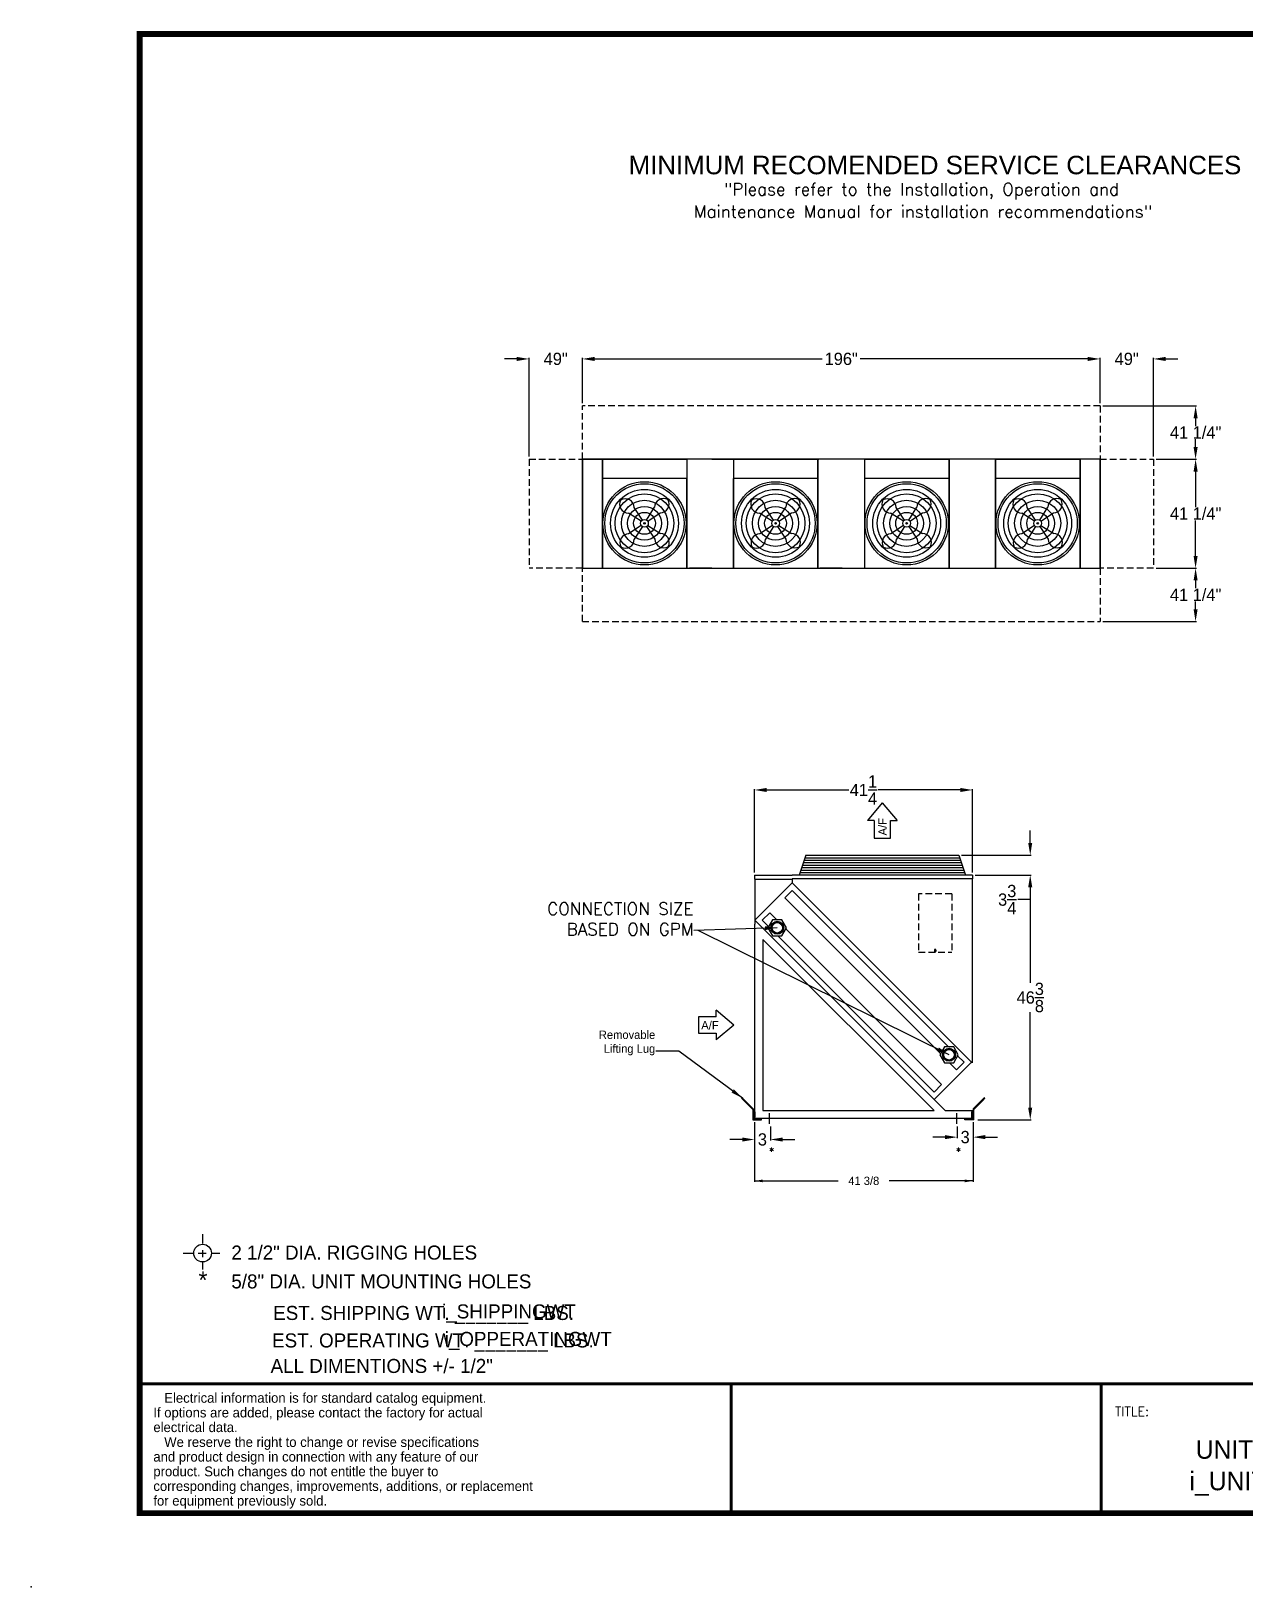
# Model space of a CAD drawing. Extents: x -21 to 463, y -14 to 294.
# Drawn here: x -20.5 to 209.2, y -14 to 280.6 of the extents above; entities that cross this region are included whole.
import ezdxf
from ezdxf.enums import TextEntityAlignment as Align

# ---------------------------------------------------------------- set-up
doc = ezdxf.new("R2010")
doc.units = 0
doc.header["$MEASUREMENT"] = 0
doc.linetypes.add('HIDDEN', pattern=[0.375, 0.25, -0.125])
doc.layers.get('0').update_dxf_attribs({"linetype": 'CONTINUOUS'})
doc.layers.get('Defpoints').update_dxf_attribs({"linetype": 'CONTINUOUS'})
doc.styles.add('dimentions', font='ARIAL.TTF')
doc.styles.add('ROMANS', font='ROMANS')
doc.styles.add('SIMPLEX', font='SIMPLEX')
doc.dimstyles.get("Standard").update_dxf_attribs({"dimtxt": 2.324, "dimasz": 2.324, "dimexe": 0.18, "dimexo": 0.5, "dimgap": 0.09, "dimtad": 0, "dimtih": 1, "dimtoh": 1, "dimdec": 4, "dimzin": 0, "dimdsep": 46, "dimlunit": 5, "dimtxsty": 'STANDARD', "dimcen": 0.09, "dimadec": 0, "dimazin": 0, "dimtfac": 1, "dimtdec": 4, "dimtofl": 0, "dimtmove": 0, "dimatfit": 3, "dimfxl": 1, "dimtolj": 1, "dimtzin": 0, "dimarcsym": 0})

# ---------------------------------------------------------------- blocks, each defined once
blk = doc.blocks.new('*D20')
at = {"color": 0, "lineweight": -2, "ltscale": 5}
for p, q in [((192.4, 199.51), (200.07, 199.51)), ((199.89, 197.18), (199.89, 190.45)), ((199.89, 181.21), (199.89, 187.94)), ((192.4, 178.88), (200.07, 178.88))]:
    blk.add_line(p, q, dxfattribs=at)
at = {"color": 0, "ltscale": 5}
for points in [[(199.51, 197.18), (200.28, 197.18), (199.89, 199.51)], [(199.51, 181.21), (200.28, 181.21), (199.89, 178.88)]]:
    blk.add_solid(points, dxfattribs=at)
at = {"layer": 'Defpoints', "color": 0, "ltscale": 5}
for p in [(191.9, 199.51), (191.9, 178.88), (199.89, 178.88)]:
    blk.add_point(p, dxfattribs=at)
at = {"color": 0, "ltscale": 5, "insert": (199.89, 189.2), "char_height": 2.324, "attachment_point": 5}
blk.add_mtext('\\A1;41 1/4"', dxfattribs=at)
blk = doc.blocks.new('*D21')
at = {"color": 0, "lineweight": -2, "ltscale": 5}
for p, q in [((179.48, 218.5), (177.16, 218.5)), ((181.81, 210.1), (181.81, 218.68)), ((191.9, 200.01), (191.9, 218.68)), ((194.22, 218.5), (196.54, 218.5))]:
    blk.add_line(p, q, dxfattribs=at)
at = {"color": 0, "ltscale": 5}
for points in [[(179.48, 218.89), (179.48, 218.11), (181.81, 218.5)], [(194.22, 218.89), (194.22, 218.11), (191.9, 218.5)]]:
    blk.add_solid(points, dxfattribs=at)
at = {"layer": 'Defpoints', "color": 0, "ltscale": 5}
for p in [(191.9, 218.5), (181.81, 209.6), (191.9, 199.51)]:
    blk.add_point(p, dxfattribs=at)
at = {"color": 0, "ltscale": 5, "insert": (186.85, 218.5), "char_height": 2.324, "attachment_point": 5}
blk.add_mtext('\\A1;49"', dxfattribs=at)
blk = doc.blocks.new('*D22')
at = {"color": 0, "lineweight": -2, "ltscale": 5}
for p, q in [((182.31, 209.6), (200.07, 209.6)), ((199.89, 207.27), (199.89, 205.8)), ((199.89, 201.83), (199.89, 203.3)), ((192.4, 199.51), (200.07, 199.51))]:
    blk.add_line(p, q, dxfattribs=at)
at = {"color": 0, "ltscale": 5}
for points in [[(199.51, 207.27), (200.28, 207.27), (199.89, 209.6)], [(199.51, 201.83), (200.28, 201.83), (199.89, 199.51)]]:
    blk.add_solid(points, dxfattribs=at)
at = {"layer": 'Defpoints', "color": 0, "ltscale": 5}
for p in [(181.81, 209.6), (199.89, 209.6), (191.9, 199.51)]:
    blk.add_point(p, dxfattribs=at)
at = {"color": 0, "ltscale": 5, "insert": (199.89, 204.55), "char_height": 2.324, "attachment_point": 5}
blk.add_mtext('\\A1;41 1/4"', dxfattribs=at)
blk = doc.blocks.new('*D23')
at = {"color": 0, "lineweight": -2, "ltscale": 5}
for p, q in [((192.4, 178.88), (200.07, 178.88)), ((199.89, 176.56), (199.89, 175.09)), ((199.89, 171.12), (199.89, 172.59)), ((182.31, 168.79), (200.07, 168.79))]:
    blk.add_line(p, q, dxfattribs=at)
at = {"color": 0, "ltscale": 5}
for points in [[(199.51, 176.56), (200.28, 176.56), (199.89, 178.88)], [(199.51, 171.12), (200.28, 171.12), (199.89, 168.79)]]:
    blk.add_solid(points, dxfattribs=at)
at = {"layer": 'Defpoints', "color": 0, "ltscale": 5}
for p in [(191.9, 178.88), (181.81, 168.79), (199.89, 168.79)]:
    blk.add_point(p, dxfattribs=at)
at = {"color": 0, "ltscale": 5, "insert": (199.89, 173.84), "char_height": 2.324, "attachment_point": 5}
blk.add_mtext('\\A1;41 1/4"', dxfattribs=at)
blk = doc.blocks.new('*D24')
at = {"color": 0, "lineweight": -2, "ltscale": 5}
for p, q in [((71.39, 218.5), (69.07, 218.5)), ((73.72, 200.01), (73.72, 218.68)), ((83.81, 210.1), (83.81, 218.68)), ((86.13, 218.5), (88.46, 218.5))]:
    blk.add_line(p, q, dxfattribs=at)
at = {"color": 0, "ltscale": 5}
for points in [[(71.39, 218.89), (71.39, 218.11), (73.72, 218.5)], [(86.13, 218.89), (86.13, 218.11), (83.81, 218.5)]]:
    blk.add_solid(points, dxfattribs=at)
at = {"layer": 'Defpoints', "color": 0, "ltscale": 5}
for p in [(73.72, 218.5), (83.81, 209.6), (73.72, 199.51)]:
    blk.add_point(p, dxfattribs=at)
at = {"color": 0, "ltscale": 5, "insert": (78.76, 218.5), "char_height": 2.324, "attachment_point": 5}
blk.add_mtext('\\A1;49"', dxfattribs=at)
blk = doc.blocks.new('*D25')
at = {"color": 0, "lineweight": -2, "ltscale": 5}
for p, q in [((83.81, 210.1), (83.81, 218.68)), ((86.13, 218.5), (129.23, 218.5)), ((179.48, 218.5), (136.38, 218.5)), ((181.81, 210.1), (181.81, 218.68))]:
    blk.add_line(p, q, dxfattribs=at)
at = {"color": 0, "ltscale": 5}
for points in [[(86.13, 218.89), (86.13, 218.11), (83.81, 218.5)], [(179.48, 218.89), (179.48, 218.11), (181.81, 218.5)]]:
    blk.add_solid(points, dxfattribs=at)
at = {"layer": 'Defpoints', "color": 0, "ltscale": 5}
for p in [(83.81, 218.5), (83.81, 209.6), (181.81, 209.6)]:
    blk.add_point(p, dxfattribs=at)
at = {"color": 0, "ltscale": 5, "insert": (132.81, 218.5), "char_height": 2.324, "attachment_point": 5}
blk.add_mtext('\\A1;196"', dxfattribs=at)
blk = doc.blocks.new('*D16')
at = {"color": 0, "lineweight": -2, "ltscale": 5}
for p, q in [((116.39, 121.29), (116.39, 137.08)), ((118.71, 136.9), (134.22, 136.9)), ((155.33, 136.9), (139.82, 136.9)), ((157.65, 121.3), (157.65, 137.08))]:
    blk.add_line(p, q, dxfattribs=at)
at = {"color": 0, "ltscale": 5}
for points in [[(118.71, 137.29), (118.71, 136.51), (116.39, 136.9)], [(155.33, 137.29), (155.33, 136.51), (157.65, 136.9)]]:
    blk.add_solid(points, dxfattribs=at)
at = {"layer": 'Defpoints', "color": 0, "ltscale": 5}
for p in [(157.65, 136.9), (116.39, 120.79), (157.65, 120.8)]:
    blk.add_point(p, dxfattribs=at)
at = {"color": 0, "ltscale": 5, "insert": (137.02, 136.9), "char_height": 2.324, "attachment_point": 5}
blk.add_mtext('\\A1;41{\\H1x;\\S1/4;}', dxfattribs=at)
blk = doc.blocks.new('*D18')
at = {"color": 0, "lineweight": -2, "ltscale": 5}
for p, q in [((158.15, 120.8), (168.77, 120.8)), ((168.59, 118.48), (168.59, 100.42)), ((168.59, 76.77), (168.59, 94.82)), ((158.7, 74.44), (168.77, 74.44))]:
    blk.add_line(p, q, dxfattribs=at)
at = {"color": 0, "ltscale": 5}
for points in [[(168.2, 118.48), (168.97, 118.48), (168.59, 120.8)], [(168.2, 76.77), (168.97, 76.77), (168.59, 74.44)]]:
    blk.add_solid(points, dxfattribs=at)
at = {"layer": 'Defpoints', "color": 0, "ltscale": 5}
for p in [(157.65, 120.8), (158.2, 74.44), (168.59, 74.44)]:
    blk.add_point(p, dxfattribs=at)
at = {"color": 0, "ltscale": 5, "insert": (168.59, 97.62), "char_height": 2.324, "attachment_point": 5}
blk.add_mtext('\\A1;46{\\H1x;\\S3/8;}', dxfattribs=at)
blk = doc.blocks.new('*D19')
at = {"color": 0, "lineweight": -2, "ltscale": 5}
for p, q in [((168.59, 126.88), (168.59, 129.2)), ((155.59, 124.55), (168.77, 124.55)), ((158.15, 120.8), (168.77, 120.8)), ((168.59, 118.48), (168.59, 116.15)), ((168.59, 116.15), (166.26, 116.15))]:
    blk.add_line(p, q, dxfattribs=at)
at = {"color": 0, "ltscale": 5}
for points in [[(168.2, 126.88), (168.97, 126.88), (168.59, 124.55)], [(168.2, 118.48), (168.97, 118.48), (168.59, 120.8)]]:
    blk.add_solid(points, dxfattribs=at)
at = {"layer": 'Defpoints', "color": 0, "ltscale": 5}
for p in [(155.09, 124.55), (157.65, 120.8), (168.59, 120.8)]:
    blk.add_point(p, dxfattribs=at)
at = {"color": 0, "ltscale": 5, "insert": (164.23, 116.15), "char_height": 2.324, "attachment_point": 5}
blk.add_mtext('\\A1;3{\\H1x;\\S3/4;}', dxfattribs=at)
blk = doc.blocks.new('*D34')
at = {"color": 0, "lineweight": -2}
for p, q in [((116.39, 73.94), (116.39, 70.55)), ((114.07, 70.73), (111.74, 70.73)), ((119.39, 73.19), (119.39, 70.55)), ((121.71, 70.73), (124.04, 70.73))]:
    blk.add_line(p, q, dxfattribs=at)
at = {"color": 0}
for points in [[(114.07, 71.11), (114.07, 70.34), (116.39, 70.73)], [(121.71, 71.11), (121.71, 70.34), (119.39, 70.73)]]:
    blk.add_solid(points, dxfattribs=at)
at = {"layer": 'Defpoints', "color": 0}
for p in [(116.39, 74.44), (119.39, 73.69), (116.39, 70.73)]:
    blk.add_point(p, dxfattribs=at)
at = {"color": 0, "insert": (117.89, 70.73), "char_height": 2.324, "attachment_point": 5}
blk.add_mtext('\\A1;3', dxfattribs=at)
blk = doc.blocks.new('*D35')
at = {"color": 0, "lineweight": -2}
for p, q in [((157.77, 73.94), (157.77, 71)), ((152.44, 71.18), (150.12, 71.18)), ((154.77, 73.19), (154.77, 71)), ((160.09, 71.18), (162.41, 71.18))]:
    blk.add_line(p, q, dxfattribs=at)
at = {"color": 0}
for points in [[(152.44, 71.57), (152.44, 70.79), (154.77, 71.18)], [(160.09, 71.57), (160.09, 70.79), (157.77, 71.18)]]:
    blk.add_solid(points, dxfattribs=at)
at = {"layer": 'Defpoints', "color": 0}
for p in [(154.77, 73.69), (157.77, 74.44), (157.77, 71.18)]:
    blk.add_point(p, dxfattribs=at)
at = {"color": 0, "insert": (156.27, 71.18), "char_height": 2.324, "attachment_point": 5}
blk.add_mtext('\\A1;3', dxfattribs=at)

msp = doc.modelspace()

# ---------------------------------------------------------------- linework, layer by layer
at = {"color": 7, "linetype": 'HIDDEN', "ltscale": 5}
for p, q in [((181.80736, 209.59687), (83.80736, 209.59687)), ((83.80736, 199.50829), (83.80736, 209.59687)), ((181.80736, 209.59687), (181.80736, 199.50829)), ((73.71878, 199.50829), (73.71878, 178.88329)), ((73.71878, 199.50829), (83.80736, 199.50829)), ((181.80736, 199.50829), (191.89595, 199.50829)), ((191.89595, 199.50829), (191.89595, 178.88329)), ((83.80736, 178.88329), (73.71878, 178.88329)), ((83.80736, 168.7947), (83.80736, 178.88329)), ((191.89595, 178.88329), (181.80736, 178.88329)), ((181.80736, 178.88329), (181.80736, 168.7947)), ((83.80736, 168.7947), (181.80736, 168.7947)), ((147.43067, 117.23092), (147.43067, 106.16842)), ((153.74317, 117.23092), (147.43067, 117.23092)), ((153.74317, 117.23092), (153.74317, 106.16842)), ((147.43067, 106.16842), (153.74317, 106.16842)), ((150.46192, 106.60592), (150.46192, 106.35592)), ((150.71192, 106.60592), (150.71192, 106.35592))]:
    msp.add_line(p, q, dxfattribs=at)
at = {"color": 7, "ltscale": 5}
for p, q in [((181.80736, 199.50829), (83.80736, 199.50829)), ((83.80736, 178.88329), (83.80736, 199.50829)), ((83.80736, 199.50829), (83.80736, 178.88329)), ((83.80736, 199.50829), (88.05736, 199.50829)), ((87.58861, 199.50829), (87.58861, 178.88329)), ((87.58861, 178.88329), (87.58861, 199.50829)), ((87.58861, 199.50829), (103.58861, 199.50829)), ((103.58861, 199.50829), (103.58861, 178.88329)), ((108.30736, 199.50829), (103.58861, 199.50829)), ((108.30736, 199.50829), (113.21361, 199.50829)), ((112.40111, 199.50829), (112.40111, 178.88329)), ((112.40111, 199.50829), (112.40111, 178.88329)), ((112.58861, 199.50829), (128.58861, 199.50829)), ((128.40111, 199.50829), (128.40111, 178.88329)), ((128.40111, 178.88329), (128.40111, 199.50829)), ((132.99486, 199.50829), (128.74486, 199.50829)), ((137.21361, 199.50829), (137.21361, 178.88329)), ((137.21361, 199.50829), (137.21361, 178.88329)), ((137.21361, 199.50829), (137.21361, 178.88329)), ((137.21361, 199.50829), (137.21361, 178.88329)), ((137.21361, 199.50829), (153.21361, 199.50829)), ((153.21361, 178.88329), (153.21361, 199.50829)), ((153.21361, 199.50829), (153.21361, 178.88329)), ((162.02611, 199.50829), (162.02611, 178.88329)), ((162.02611, 199.50829), (162.02611, 178.88329)), ((162.02611, 199.50829), (162.02611, 178.88329)), ((162.02611, 199.50829), (162.02611, 178.88329)), ((162.02611, 178.88329), (162.02611, 199.50829)), ((162.02611, 199.50829), (178.02611, 199.50829)), ((178.02611, 199.50829), (178.02611, 178.88329)), ((178.02611, 178.88329), (178.02611, 199.50829)), ((181.80736, 178.88329), (181.80736, 199.50829)), ((181.80736, 178.88329), (181.80736, 199.50829)), ((181.80736, 199.50829), (181.80736, 178.88329)), ((103.58861, 195.88329), (87.58861, 195.88329)), ((103.58861, 178.88329), (103.58861, 195.88329)), ((128.40111, 195.88329), (112.40111, 195.88329)), ((112.40111, 178.88329), (112.40111, 195.88329)), ((128.40111, 178.88329), (128.40111, 195.88329)), ((153.21361, 195.88329), (137.21361, 195.88329)), ((153.21361, 178.88329), (153.21361, 195.88329)), ((178.02611, 195.88329), (162.02611, 195.88329)), ((178.02611, 178.88329), (178.02611, 195.88329)), ((83.80736, 178.88329), (181.80736, 178.88329)), ((83.80736, 178.88329), (108.30736, 178.88329)), ((83.80736, 178.88329), (88.05736, 178.88329)), ((87.58861, 178.88329), (103.58861, 178.88329)), ((108.30736, 178.88329), (104.05736, 178.88329)), ((108.30736, 178.88329), (132.80736, 178.88329)), ((108.30736, 178.88329), (112.55736, 178.88329)), ((112.58861, 178.88329), (128.58861, 178.88329)), ((132.99486, 178.88329), (128.74486, 178.88329)), ((137.21361, 178.88329), (153.21361, 178.88329)), ((162.02611, 178.88329), (178.02611, 178.88329)), ((116.39086, 120.79427), (123.52442, 120.79427)), ((116.39086, 120.79427), (116.39086, 120.04427)), ((157.64942, 120.80284), (123.52442, 120.80284)), ((157.64942, 120.80284), (157.64942, 120.05284)), ((116.39086, 120.04427), (123.52442, 120.04427)), ((116.45336, 120.04427), (116.45336, 112.23177)), ((116.45336, 112.23177), (123.52442, 119.30284)), ((116.45336, 112.23177), (123.52442, 119.30284)), ((122.11021, 116.47441), (123.52442, 117.88863)), ((123.52442, 120.05284), (123.52442, 119.30284)), ((157.64942, 120.05284), (123.52442, 120.05284)), ((123.52442, 119.30284), (157.46555, 85.36171)), ((157.58692, 85.24034), (123.52442, 119.30284)), ((123.52442, 117.88863), (153.11985, 88.2932)), ((157.58692, 120.05284), (157.58692, 85.24034)), ((122.11021, 116.47441), (151.59455, 86.99008)), ((152.4937, 76.19142), (116.45336, 112.23177)), ((150.39448, 78.29065), (116.45336, 112.23177)), ((116.45336, 112.23177), (116.45336, 112.23177)), ((116.45336, 112.23177), (116.45336, 111.50392)), ((117.86757, 112.23177), (119.28178, 113.64599)), ((119.06763, 111.03171), (117.86757, 112.23177)), ((120.59293, 112.33484), (119.28178, 113.64599)), ((116.45336, 74.69142), (116.45336, 111.50392)), ((150.39448, 79.70486), (120.79906, 109.30028)), ((151.80869, 81.11907), (122.32436, 110.60341)), ((117.95336, 108.61045), (117.95336, 76.19142)), ((150.37238, 76.19142), (117.95336, 108.61045)), ((154.85127, 86.56178), (156.05134, 85.36171)), ((157.46555, 85.36171), (150.39448, 78.29065)), ((153.32597, 85.25865), (154.63712, 83.9475)), ((156.05134, 85.36171), (154.63712, 83.9475)), ((151.80869, 81.11907), (150.39448, 79.70486)), ((116.20336, 74.44142), (116.20336, 75.94142)), ((116.20336, 75.94142), (116.45336, 75.94142)), ((116.20336, 74.44142), (117.70336, 74.44142)), ((116.39086, 74.44142), (116.39086, 75.94142)), ((116.39086, 74.44142), (116.39086, 75.94142)), ((116.39086, 74.00392), (116.39086, 62.71594)), ((116.45336, 75.94142), (116.45336, 74.69142)), ((116.45336, 74.69142), (117.70336, 74.69142)), ((157.70336, 74.69142), (116.70336, 74.69142)), ((117.70336, 74.44142), (117.70336, 74.69142)), ((117.95336, 76.19142), (150.37238, 76.19142)), ((119.20336, 73.69142), (119.20336, 75.69142)), ((152.4937, 76.19142), (157.70336, 76.19142)), ((154.70336, 73.69142), (154.70336, 75.69142)), ((156.20336, 74.44142), (156.20336, 74.69142)), ((157.45336, 74.69142), (156.20336, 74.69142)), ((157.70336, 74.44142), (156.20336, 74.44142)), ((157.70336, 75.94142), (157.45336, 75.94142)), ((157.45336, 75.94142), (157.45336, 74.69142)), ((157.70336, 74.44142), (157.70336, 75.94142)), ((157.76586, 74.44142), (157.76586, 75.94142)), ((157.76586, 74.44142), (157.76586, 75.94142)), ((157.76586, 74.00392), (157.76586, 62.71594)), ((116.39086, 62.89594), (132.25921, 62.89594)), ((157.76586, 62.89594), (141.8975, 62.89594))]:
    msp.add_line(p, q, dxfattribs=at)
at = {"color": 7}
for p, q in [((94.95263, 187.77233), (92.53805, 189.30589)), ((95.16715, 187.99003), (93.59819, 190.38176)), ((95.95422, 187.99583), (97.48778, 190.41041)), ((96.17192, 187.78131), (98.56365, 189.35028)), ((119.76513, 187.77233), (117.35055, 189.30589)), ((119.97965, 187.99003), (118.41069, 190.38176)), ((120.76672, 187.99583), (122.30028, 190.41041)), ((120.98442, 187.78131), (123.37615, 189.35028)), ((144.57763, 187.77233), (142.16305, 189.30589)), ((144.79215, 187.99003), (143.22319, 190.38176)), ((145.57922, 187.99583), (147.11278, 190.41041)), ((145.79692, 187.78131), (148.18865, 189.35028)), ((169.39013, 187.77233), (166.97555, 189.30589)), ((169.60465, 187.99003), (168.03569, 190.38176)), ((170.39172, 187.99583), (171.92528, 190.41041)), ((170.60942, 187.78131), (173.00115, 189.35028)), ((94.95843, 186.98526), (92.5667, 185.41629)), ((95.17613, 186.77074), (93.64257, 184.35616)), ((95.9632, 186.77654), (97.53217, 184.38481)), ((96.17772, 186.99424), (98.5923, 185.46068)), ((119.77093, 186.98526), (117.3792, 185.41629)), ((119.98863, 186.77074), (118.45507, 184.35616)), ((120.7757, 186.77654), (122.34467, 184.38481)), ((120.99022, 186.99424), (123.4048, 185.46068)), ((144.58343, 186.98526), (142.1917, 185.41629)), ((144.80113, 186.77074), (143.26757, 184.35616)), ((145.5882, 186.77654), (147.15717, 184.38481)), ((145.80272, 186.99424), (148.2173, 185.46068)), ((169.39593, 186.98526), (167.0042, 185.41629)), ((169.61363, 186.77074), (168.08007, 184.35616)), ((170.4007, 186.77654), (171.96967, 184.38481)), ((170.61522, 186.99424), (173.0298, 185.46068)), ((140.58692, 134.49182), (137.78062, 131.12412)), ((140.58692, 134.49182), (143.39323, 131.12412)), ((139.04346, 131.12412), (137.78062, 131.12412)), ((139.04346, 131.12412), (139.04346, 127.75643)), ((142.13039, 131.12412), (143.39323, 131.12412)), ((142.13039, 127.75643), (142.13039, 131.12412)), ((139.04346, 127.75643), (142.13039, 127.75643)), ((126.08692, 124.55284), (124.83692, 120.80284)), ((125.93067, 124.08409), (155.24317, 124.08409)), ((126.08692, 124.55284), (155.08692, 124.55284)), ((155.08692, 124.55284), (156.33692, 120.80284)), ((124.99317, 121.27159), (156.18067, 121.27159)), ((125.14942, 121.74034), (156.02442, 121.74034)), ((125.30567, 122.20909), (155.86817, 122.20909)), ((125.46192, 122.67784), (155.71192, 122.67784)), ((125.61817, 123.14659), (155.55567, 123.14659)), ((125.77442, 123.61534), (155.39942, 123.61534)), ((112.51099, 92.40094), (109.14329, 95.20724)), ((109.14329, 93.94441), (109.14329, 95.20724)), ((105.77559, 93.94441), (105.77559, 90.85747)), ((109.14329, 93.94441), (105.77559, 93.94441)), ((112.51099, 92.40094), (109.14329, 89.59463)), ((105.77559, 90.85747), (109.14329, 90.85747)), ((109.14329, 90.85747), (109.14329, 89.59463)), ((116.06886, 74.44142), (116.20336, 74.44142)), ((11.92072, 52.80006), (11.92072, 51.03463)), ((8.26305, 49.22268), (10.05346, 49.22268)), ((11.08641, 49.22268), (12.59611, 49.22268)), ((11.92072, 49.79488), (11.92072, 48.45975)), ((11.92072, 47.50609), (11.92072, 46.11384)), ((13.62906, 49.22268), (15.1587, 49.22268)), ((112, 0), (112, 24.5)), ((182, 0), (182, 24.5))]:
    msp.add_line(p, q, dxfattribs=at)
at = {"color": 7, "linetype": 'Continuous', "lineweight": 15}
for p, q in [((114.04264, 78.65785), (113.94754, 78.56274)), ((113.94754, 78.56274), (114.30109, 78.20919)), ((114.04264, 78.65785), (114.39619, 78.3043)), ((114.39619, 78.3043), (114.30109, 78.20919)), ((116.06856, 76.44172), (114.30109, 78.20919)), ((116.16367, 76.53682), (114.39619, 78.3043)), ((157.80554, 76.53682), (159.57302, 78.3043)), ((157.90065, 76.44172), (159.66812, 78.20919)), ((159.92657, 78.65785), (159.57302, 78.3043)), ((159.57302, 78.3043), (159.66812, 78.20919)), ((160.02168, 78.56274), (159.66812, 78.20919)), ((159.92657, 78.65785), (160.02168, 78.56274)), ((116.16367, 76.53682), (116.06856, 76.44172)), ((116.06886, 76.44101), (116.20336, 76.44101)), ((116.06886, 74.44142), (116.06886, 76.44101)), ((116.20336, 74.44142), (116.20336, 76.44101)), ((116.39086, 74.44142), (116.25636, 74.44142)), ((157.90036, 76.44101), (157.76586, 76.44101)), ((157.76586, 74.44142), (157.76586, 76.44101)), ((157.76586, 74.44142), (157.90036, 74.44142)), ((157.80554, 76.53682), (157.90065, 76.44172)), ((157.90036, 74.44142), (157.90036, 76.44101))]:
    msp.add_line(p, q, dxfattribs=at)
at = {"color": 7}
for points, const_width in [([(0, 0), (448, 0), (448, 280), (0, 280), (0, 0)], 1.12), ([(112.6621, 24.5), (0, 24.5)], 0.56), ([(448, 24.5), (112, 24.5), (112, 0)], 0.56), ([(182, 24.5), (182, 0)], 0.56)]:
    msp.add_lwpolyline(points, dxfattribs=dict(at, const_width=const_width))
at = {"color": 7, "ltscale": 5}
for points in [[(122.448, 110.81756), (121.572, 112.33484), (119.82, 112.33484), (118.944, 110.81756), (119.82, 109.30028), (121.572, 109.30028)], [(154.97491, 86.77593), (154.09891, 88.2932), (152.34691, 88.2932), (151.47091, 86.77593), (152.34691, 85.25865), (154.09891, 85.25865)]]:
    msp.add_lwpolyline(points, close=True, dxfattribs=at)
at = {"color": 7}
for centre, radius in [((95.56518, 187.38329), 7.875), ((95.56518, 187.38329), 7.49999), ((120.37768, 187.38329), 7.875), ((120.37768, 187.38329), 7.49999), ((145.19018, 187.38329), 7.875), ((145.19018, 187.38329), 7.49999), ((170.00268, 187.38329), 7.875), ((170.00268, 187.38329), 7.49999), ((95.56518, 187.38329), 6.42589), ((95.56518, 187.38329), 5.56956), ((95.56518, 187.38329), 4.36928), ((120.37768, 187.38329), 6.42589), ((120.37768, 187.38329), 5.56956), ((120.37768, 187.38329), 4.36928), ((145.19018, 187.38329), 6.42589), ((145.19018, 187.38329), 5.56956), ((145.19018, 187.38329), 4.36928), ((170.00268, 187.38329), 6.42589), ((170.00268, 187.38329), 5.56956), ((170.00268, 187.38329), 4.36928), ((95.56518, 187.38329), 3.20072), ((95.56518, 187.38329), 2.06631), ((120.37768, 187.38329), 3.20072), ((120.37768, 187.38329), 2.06631), ((145.19018, 187.38329), 3.20072), ((145.19018, 187.38329), 2.06631), ((170.00268, 187.38329), 3.20072), ((170.00268, 187.38329), 2.06631), ((95.56518, 187.38329), 0.72565), ((95.56518, 187.38329), 0.14323), ((120.37768, 187.38329), 0.72565), ((120.37768, 187.38329), 0.14323), ((145.19018, 187.38329), 0.72565), ((145.19018, 187.38329), 0.14323), ((170.00268, 187.38329), 0.72565), ((170.00268, 187.38329), 0.14323), ((11.92072, 49.22268), 1.67878)]:
    msp.add_circle(centre, radius, dxfattribs=at)
at = {"color": 7, "ltscale": 5}
for centre, radius in [((120.696, 110.81756), 1.22259), ((120.696, 110.81756), 1.10494), ((120.696, 110.81756), 1), ((120.696, 110.81756), 1), ((120.696, 110.81756), 1), ((153.22291, 86.77593), 1.22259), ((153.22291, 86.77593), 1.10494), ((153.22291, 86.77593), 1), ((153.22291, 86.77593), 1), ((153.22291, 86.77593), 1)]:
    msp.add_circle(centre, radius, dxfattribs=at)
at = {"color": 7}
for centre, start, end in [((92.57815, 191.01872), 152.1444669, 268.6588262), ((91.88613, 190.31643), 2.185287, 118.6996463), ((99.20061, 190.37031), 62.1444669, 178.6588262), ((98.49832, 191.06233), 272.185287, 28.6996463), ((117.39065, 191.01872), 152.1444669, 268.6588262), ((116.69863, 190.31643), 2.185287, 118.6996463), ((124.01311, 190.37031), 62.1444669, 178.6588262), ((123.31082, 191.06233), 272.185287, 28.6996463), ((142.20315, 191.01872), 152.1444669, 268.6588262), ((141.51113, 190.31643), 2.185287, 118.6996463), ((148.82561, 190.37031), 62.1444669, 178.6588262), ((148.12332, 191.06233), 272.185287, 28.6996463), ((167.01565, 191.01872), 152.1444669, 268.6588262), ((166.32363, 190.31643), 2.185287, 118.6996463), ((173.63811, 190.37031), 62.1444669, 178.6588262), ((172.93582, 191.06233), 272.185287, 28.6996463), ((92.63203, 183.70424), 92.185287, 208.6996463), ((91.92974, 184.39626), 242.1444669, 358.6588262), ((99.24422, 184.45014), 182.185287, 298.6996463), ((98.5522, 183.74785), 332.1444669, 88.6588262), ((117.44453, 183.70424), 92.185287, 208.6996463), ((116.74224, 184.39626), 242.1444669, 358.6588262), ((124.05672, 184.45014), 182.185287, 298.6996463), ((123.3647, 183.74785), 332.1444669, 88.6588262), ((142.25703, 183.70424), 92.185287, 208.6996463), ((141.55474, 184.39626), 242.1444669, 358.6588262), ((148.86922, 184.45014), 182.185287, 298.6996463), ((148.1772, 183.74785), 332.1444669, 88.6588262), ((167.06953, 183.70424), 92.185287, 208.6996463), ((166.36724, 184.39626), 242.1444669, 358.6588262), ((173.68172, 184.45014), 182.185287, 298.6996463), ((172.9897, 183.74785), 332.1444669, 88.6588262)]:
    msp.add_arc(centre, 1.7133, start, end, dxfattribs=at)
at = {"color": 7, "linetype": 'HIDDEN', "ltscale": 5}
for centre, start, end in [((150.58692, 106.60592), 0, 180), ((150.58692, 106.35592), 180, 0)]:
    msp.add_arc(centre, 0.125, start, end, dxfattribs=at)
at = {"color": 7, "linetype": 'Continuous', "lineweight": 15}
for centre, radius, start, end in [((116.06786, 76.44101), 0.001, 0, 45), ((116.06786, 76.44101), 0.1355, 0, 45), ((157.90136, 76.44101), 0.1355, 135, 180), ((157.90136, 76.44101), 0.001, 135, 180)]:
    msp.add_arc(centre, radius, start, end, dxfattribs=at)
at = {"color": 7}
msp.add_point((-20.54422, -13.96238), dxfattribs=at)
at = {"color": 7, "ltscale": 5}
for points in [[(117.96786, 63.15877), (117.96786, 62.6331), (116.39086, 62.89594)], [(156.18886, 63.15877), (156.18886, 62.6331), (157.76586, 62.89594)]]:
    msp.add_solid(points, dxfattribs=at)

# ---------------------------------------------------------------- texts
at = {"color": 7, "lineweight": 30, "style": 'dimentions'}
msp.add_text('MINIMUM RECOMENDED SERVICE CLEARANCES', height=3.5, dxfattribs=at).set_placement((92.56492, 253.46022))
at = {"color": 7, "style": 'SIMPLEX'}
for s, p in [('"Please refer to the Installation, Operation and', (148.00808, 249.457)), ('Maintenance Manual for installation recommendations"', (148.28528, 245.24457))]:
    msp.add_text(s, height=2.324, dxfattribs=at).set_placement(p, align=Align.CENTER)
at = {"color": 7}
msp.add_text('A/F', height=1.59375, rotation=90, dxfattribs=at).set_placement((141.418, 128.28829))
for s, height, p in [('A/F', 1.59375, (106.30745, 91.56986)), ('2 1/2" DIA. RIGGING HOLES', 2.66, (17.35747, 47.99703)), ('5/8" DIA. UNIT MOUNTING HOLES', 2.66, (17.35747, 42.54098))]:
    msp.add_text(s, height=height, dxfattribs=at).set_placement(p)
for s, height, p in [('*', 3.27363, (11.9898, 42.49492)), ('EST. SHIPPING WT. _______ LBS.', 2.66, (53.74834, 36.56348)), ('i_SHIPPINGWT', 2.6630528, (69.91595, 36.85406)), ('EST. OPERATING WT. _______ LBS.', 2.66, (55.51461, 31.36035)), ('i_OPPERATINGWT', 2.66, (73.55565, 31.65093)), ('ALL DIMENTIONS +/- 1/2"', 2.66, (45.82889, 26.53291)), ('UNIT DRAWING', 3.5, (217.33076, 10.2946)), ('i_UNITDRAWING', 3.5, (217.33076, 4.32937))]:
    msp.add_text(s, height=height, dxfattribs=at).set_placement(p, align=Align.CENTER)
at = {"color": 7, "lineweight": 25}
for s, p in [('   Electrical information is for standard catalog equipment.', (2.59571, 20.89548)), ('If options are added, please contact the factory for actual', (2.59571, 18.11835)), ('electrical data.', (2.59571, 15.34122)), ('   We reserve the right to change or revise specifications', (2.59571, 12.52907)), ('and product design in connection with any feature of our', (2.59571, 9.75194)), ('product. Such changes do not entitle the buyer to', (2.59571, 6.97482)), ('corresponding changes, improvements, additions, or replacement ', (2.59571, 4.19769)), ('for equipment previously sold.', (2.59571, 1.42056))]:
    msp.add_text(s, height=1.8514191, dxfattribs=at).set_placement(p)
at = {"color": 7, "style": 'SIMPLEX'}
msp.add_text('TITLE:', height=1.75, dxfattribs=at).set_placement((184.625, 18.375))
at = {"color": 7}
for s, insert, char_height, attachment_point, style in [('CONNECTION SIZE\\PBASED ON GPM', (104.84302, 109.37891), 2.324, 9, 'SIMPLEX'), ('*', (119.64086, 69.22259), 1.48072, 2, 'ROMANS'), ('*', (155.01586, 69.22259), 1.48072, 2, 'ROMANS')]:
    msp.add_mtext(s, dxfattribs=dict(at, insert=insert, char_height=char_height, attachment_point=attachment_point, style=style))
at = {"color": 7, "insert": (97.59792, 86.66868), "char_height": 1.577, "attachment_point": 9}
msp.add_mtext('Removable\\PLifting Lug', dxfattribs=at)
at = {"color": 7, "ltscale": 5, "insert": (137.07836, 62.89594), "char_height": 1.577, "attachment_point": 5}
msp.add_mtext('41 3/8', dxfattribs=at)

# ---------------------------------------------------------------- dimensions: what is measured, and where the dimension line sits
at = {"color": 7, "ltscale": 5}
for base, p1, p2, text, picture, middle in [((73.71878, 218.50107), (83.80736, 209.59687), (73.71878, 199.50829), '49"', '*D24', (78.76307, 218.50107)), ((83.80736, 218.50107), (181.80736, 209.59687), (83.80736, 209.59687), '196"', '*D25', (132.80736, 218.50107)), ((191.89595, 218.50107), (181.80736, 209.59687), (191.89595, 199.50829), '49"', '*D21', (186.85166, 218.50107))]:
    dim = msp.add_linear_dim(base=base, p1=p1, p2=p2, text=text, dimstyle='Standard', dxfattribs=at)
    dim.commit()
    dim.dimension.update_dxf_attribs({"geometry": picture, "text_midpoint": middle})
for base, p1, p2, picture, middle in [((199.89261, 209.59687), (191.89595, 199.50829), (181.80736, 209.59687), '*D22', (199.89261, 204.55258)), ((199.89261, 178.88329), (191.89595, 199.50829), (191.89595, 178.88329), '*D20', (199.89261, 189.19579)), ((199.89261, 168.7947), (191.89595, 178.88329), (181.80736, 168.7947), '*D23', (199.89261, 173.83899))]:
    dim = msp.add_linear_dim(base=base, p1=p1, p2=p2, angle=270, text='41 1/4"', dimstyle='Standard', dxfattribs=at)
    dim.commit()
    dim.dimension.update_dxf_attribs({"geometry": picture, "text_midpoint": middle})
dim = msp.add_linear_dim(base=(157.64942, 136.90041), p1=(116.39086, 120.79427), p2=(157.64942, 120.80284), dimstyle='Standard', dxfattribs=at)
dim.commit()
dim.dimension.update_dxf_attribs({"geometry": '*D16', "text_midpoint": (137.02014, 136.90041)})
for base, p1, p2, picture, middle in [((168.58505, 120.80284), (155.08692, 124.55284), (157.64942, 120.80284), '*D19', (164.23439, 116.15484)), ((168.58505, 74.44142), (157.64942, 120.80284), (158.20336, 74.44142), '*D18', (168.58505, 97.62213))]:
    dim = msp.add_linear_dim(base=base, p1=p1, p2=p2, angle=90, dimstyle='Standard', dxfattribs=at)
    dim.commit()
    dim.dimension.update_dxf_attribs({"geometry": picture, "text_midpoint": middle})
at = {"color": 7}
for base, p1, p2, picture, middle in [((116.39086, 70.72751), (119.39086, 73.69142), (116.39086, 74.44142), '*D34', (117.89086, 70.72751)), ((157.76586, 71.17947), (154.76586, 73.69142), (157.76586, 74.44142), '*D35', (156.26586, 71.17947))]:
    dim = msp.add_linear_dim(base=base, p1=p1, p2=p2, dimstyle='Standard', dxfattribs=at)
    dim.commit()
    dim.dimension.update_dxf_attribs({"geometry": picture, "text_midpoint": middle})

# ---------------------------------------------------------------- leaders
at = {"color": 7, "ltscale": 5, "annotation_type": 0, "has_hookline": 1, "hookline_direction": 1, "text_width": 30.65467}
msp.add_leader([(120.696, 110.81756), (104.93302, 110.27891)], dimstyle='Standard', override={"dimgap": 0.09, "dimtad": 0}, dxfattribs=at)
at = {"color": 7, "ltscale": 5}
msp.add_leader([(153.22291, 86.77593), (105.74302, 110.27891)], dimstyle='Standard', override={"dimgap": 0.09, "dimtad": 0}, dxfattribs=at)
at = {"color": 7, "annotation_type": 0, "has_hookline": 1, "hookline_direction": 1, "text_width": 14.71867}
msp.add_leader([(114.13504, 78.56274), (102.04784, 87.45718), (97.68792, 87.45718)], dimstyle='Standard', override={"dimgap": 0.09, "dimtad": 0}, dxfattribs=at)

doc.saveas('drawing.dxf')
